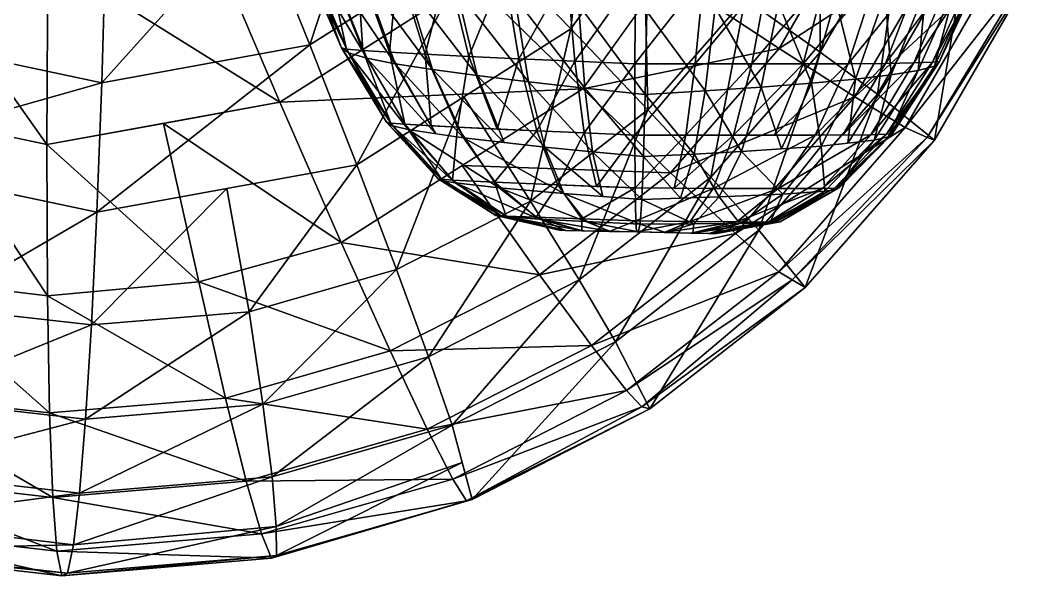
# Model space of a CAD drawing. Extents: x -23.6 to 25, y -17.9 to 25.9.
# Drawn here: x -0.6 to 16.79, y -17.89 to -8.36 of the extents above; entities that cross this region are included whole.
import ezdxf

# ---------------------------------------------------------------- set-up
doc = ezdxf.new("R2010")
doc.units = 0

msp = doc.modelspace()

# ---------------------------------------------------------------- linework, layer by layer
at = {"layer": 'Corps0', "color": 7}
for points in [[(7.32067, -6.91595, 4.37139), (8.86254, -8.50885, 1.85809), (9.32891, -4.11273, 4.34222)], [(11.37158, -5.00653, 1.82159), (9.32891, -4.11273, 4.34222), (8.86254, -8.50885, 1.85809)], [(3.45324, -6.48779, 6.03546), (4.37854, -8.78503, 4.4143), (5.57678, -5.13885, 6.00457)], [(7.32067, -6.91595, 4.37139), (5.57678, -5.13885, 6.00457), (4.37854, -8.78503, 4.4143)], [(9.06811, -9.53735, -38.82659), (7.15789, -7.67431, -41.16473), (11.90222, -5.58166, -38.86785)], [(11.85498, -7.98522, -1.41027), (13.14361, -8.90789, -5.23876), (13.12866, -5.78472, -1.42877)], [(14.57495, -6.43505, -5.25952), (13.12866, -5.78472, -1.42877), (13.14361, -8.90789, -5.23876)], [(-1.69396, -6.41253, 6.11059), (-2.7525, -8.68078, 4.51831), (0.87353, -6.95672, 6.07305)], [(12.43664, -8.84606, -35.75305), (10.48522, -7.55938, -38.84722), (13.85815, -6.3905, -35.77374)], [(13.85815, -6.3905, -35.77374), (15.29998, -6.97436, -32.06433), (12.43664, -8.84606, -35.75305)], [(0.87353, -6.95672, 6.07305), (0.80462, -9.43469, 4.46624), (3.45324, -6.48779, 6.03546)], [(4.37854, -8.78503, 4.4143), (3.45324, -6.48779, 6.03546), (0.80462, -9.43469, 4.46624)], [(13.14361, -8.90789, -5.23876), (14.12969, -9.63226, -9.49884), (14.57495, -6.43505, -5.25952)], [(15.68481, -6.94555, -9.52142), (14.57495, -6.43505, -5.25952), (14.12969, -9.63226, -9.49884)], [(-4.11993, -9.65026, -41.00024), (-2.81878, -6.70611, -42.47949), (-0.13739, -10.49432, -41.05853)], [(-0.12048, -7.27807, -42.51885), (-0.13739, -10.49432, -41.05853), (-2.81878, -6.70611, -42.47949)], [(8.86254, -8.50885, 1.85809), (10.18353, -9.89562, -1.38598), (10.11712, -6.75762, 1.83984)], [(11.85498, -7.98522, -1.41027), (10.11712, -6.75762, 1.83984), (10.18353, -9.89562, -1.38598)], [(2.59051, -6.78521, -42.55841), (3.86383, -9.76702, -41.11676), (-0.12048, -7.27807, -42.51885)], [(3.86383, -9.76702, -41.11676), (2.59051, -6.78521, -42.55841), (7.15789, -7.67431, -41.16473)], [(4.37854, -8.78503, 4.4143), (5.1867, -10.84399, 1.91168), (7.32067, -6.91595, 4.37139)], [(8.86254, -8.50885, 1.85809), (7.32067, -6.91595, 4.37139), (5.1867, -10.84399, 1.91168)], [(14.12969, -9.63226, -9.49884), (15.10473, -10.41662, -18.71563), (15.68481, -6.94555, -9.52142)], [(16.794, -7.49829, -18.74017), (15.68481, -6.94555, -9.52142), (15.10473, -10.41662, -18.71563)], [(0.80462, -9.43469, 4.46624), (0.87353, -6.95672, 6.07305), (-2.7525, -8.68078, 4.51831)], [(13.73724, -9.67413, -32.04162), (12.43664, -8.84606, -35.75305), (15.29998, -6.97436, -32.06433)], [(15.29998, -6.97436, -32.06433), (16.25292, -7.34545, -27.8894), (13.73724, -9.67413, -32.04162)], [(-0.13739, -10.49432, -41.05853), (-0.12048, -7.27807, -42.51885), (3.86383, -9.76702, -41.11676)], [(14.60034, -10.20043, -27.86535), (13.73724, -9.67413, -32.04162), (16.25292, -7.34545, -27.8894)], [(16.25292, -7.34545, -27.8894), (16.72167, -7.49505, -23.38781), (14.60034, -10.20043, -27.86535)], [(10.48522, -7.55938, -38.84722), (12.43664, -8.84606, -35.75305), (9.06811, -9.53735, -38.82659)], [(14.97863, -10.37127, -23.33868), (14.60034, -10.20043, -27.86535), (16.72167, -7.49505, -23.38781)], [(16.72167, -7.49505, -23.38781), (16.794, -7.49829, -18.74017), (14.97863, -10.37127, -23.33868)], [(15.10473, -10.41662, -18.71563), (14.97863, -10.37127, -23.33868), (16.794, -7.49829, -18.74017)], [(7.15789, -7.67431, -41.16473), (9.06811, -9.53735, -38.82659), (3.86383, -9.76702, -41.11676)], [(10.18353, -9.89562, -1.38598), (11.26525, -11.0548, -5.21136), (11.85498, -7.98522, -1.41027)], [(13.14361, -8.90789, -5.23876), (11.85498, -7.98522, -1.41027), (11.26525, -11.0548, -5.21136)], [(7.02465, -9.67633, 1.88488), (8.16973, -11.46362, -1.35662), (8.86254, -8.50885, 1.85809)], [(10.18353, -9.89562, -1.38598), (8.86254, -8.50885, 1.85809), (8.16973, -11.46362, -1.35662)], [(-2.7525, -8.68078, 4.51831), (-3.72241, -10.71374, 2.04162), (0.80462, -9.43469, 4.46624)], [(0.80462, -9.43469, 4.46624), (0.72161, -11.65551, 1.97668), (4.37854, -8.78503, 4.4143)], [(5.1867, -10.84399, 1.91168), (4.37854, -8.78503, 4.4143), (0.72161, -11.65551, 1.97668)], [(10.57128, -10.97808, -35.72595), (9.06811, -9.53735, -38.82659), (12.43664, -8.84606, -35.75305)], [(12.43664, -8.84606, -35.75305), (13.73724, -9.67413, -32.04162), (10.57128, -10.97808, -35.72595)], [(11.26525, -11.0548, -5.21136), (12.08886, -11.96472, -9.46911), (13.14361, -8.90789, -5.23876)], [(14.12969, -9.63226, -9.49884), (13.14361, -8.90789, -5.23876), (12.08886, -11.96472, -9.46911)], [(0.72161, -11.65551, 1.97668), (0.80462, -9.43469, 4.46624), (-3.72241, -10.71374, 2.04162)], [(4.91632, -12.17498, -38.76611), (3.86383, -9.76702, -41.11676), (9.06811, -9.53735, -38.82659)], [(9.06811, -9.53735, -38.82659), (10.57128, -10.97808, -35.72595), (6.99224, -10.85607, -38.79638)], [(5.1867, -10.84399, 1.91168), (5.86889, -12.63671, -1.32305), (7.02465, -9.67633, 1.88488)], [(8.16973, -11.46362, -1.35662), (7.02465, -9.67633, 1.88488), (5.86889, -12.63671, -1.32305)], [(11.6864, -12.01806, -32.01177), (10.57128, -10.97808, -35.72595), (13.73724, -9.67413, -32.04162)], [(13.73724, -9.67413, -32.04162), (14.60034, -10.20043, -27.86535), (11.6864, -12.01806, -32.01177)], [(12.08886, -11.96472, -9.46911), (12.88781, -12.95025, -18.68341), (14.12969, -9.63226, -9.49884)], [(15.10473, -10.41662, -18.71563), (14.12969, -9.63226, -9.49884), (12.88781, -12.95025, -18.68341)], [(3.86383, -9.76702, -41.11676), (4.91632, -12.17498, -38.76611), (1.86322, -10.13061, -41.08758)], [(8.16973, -11.46362, -1.35662), (9.00225, -12.81671, -5.17846), (10.18353, -9.89562, -1.38598)], [(11.26525, -11.0548, -5.21136), (10.18353, -9.89562, -1.38598), (9.00225, -12.81671, -5.17846)], [(-2.72015, -12.77392, -38.65472), (-2.1286, -10.0722, -41.02929), (-0.12677, -13.09167, -38.69268)], [(-0.13739, -10.49432, -41.05853), (-0.12677, -13.09167, -38.69268), (-2.1286, -10.0722, -41.02929)], [(1.86322, -10.13061, -41.08758), (2.47119, -12.84985, -38.73046), (-0.13739, -10.49432, -41.05853)], [(2.47119, -12.84985, -38.73046), (1.86322, -10.13061, -41.08758), (4.91632, -12.17498, -38.76611)], [(12.4317, -12.67901, -27.83386), (11.6864, -12.01806, -32.01177), (14.60034, -10.20043, -27.86535)], [(14.60034, -10.20043, -27.86535), (14.97863, -10.37127, -23.33868), (12.4317, -12.67901, -27.83386)], [(12.65985, -12.81457, -23.25854), (12.4317, -12.67901, -27.83386), (14.97863, -10.37127, -23.33868)], [(14.97863, -10.37127, -23.33868), (15.10473, -10.41662, -18.71563), (12.65985, -12.81457, -23.25854)], [(12.88781, -12.95025, -18.68341), (12.65985, -12.81457, -23.25854), (15.10473, -10.41662, -18.71563)], [(-0.12677, -13.09167, -38.69268), (-0.13739, -10.49432, -41.05853), (2.47119, -12.84985, -38.73046)], [(2.95422, -11.24975, 1.94427), (3.33648, -13.36273, -1.28613), (5.1867, -10.84399, 1.91168)], [(5.86889, -12.63671, -1.32305), (5.1867, -10.84399, 1.91168), (3.33648, -13.36273, -1.28613)], [(6.99224, -10.85607, -38.79638), (8.32391, -12.72778, -35.69317), (4.91632, -12.17498, -38.76611)], [(8.32391, -12.72778, -35.69317), (6.99224, -10.85607, -38.79638), (10.57128, -10.97808, -35.72595)], [(10.57128, -10.97808, -35.72595), (11.6864, -12.01806, -32.01177), (8.32391, -12.72778, -35.69317)], [(9.00225, -12.81671, -5.17846), (9.63018, -13.87896, -9.43328), (11.26525, -11.0548, -5.21136)], [(12.08886, -11.96472, -9.46911), (11.26525, -11.0548, -5.21136), (9.63018, -13.87896, -9.43328)], [(-1.50036, -11.18457, 2.00927), (-2.07684, -13.28356, -1.20715), (0.72161, -11.65551, 1.97668)], [(0.72161, -11.65551, 1.97668), (0.6278, -13.58935, -1.24682), (2.95422, -11.24975, 1.94427)], [(3.33648, -13.36273, -1.28613), (2.95422, -11.24975, 1.94427), (0.6278, -13.58935, -1.24682)], [(5.86889, -12.63671, -1.32305), (6.41668, -14.13507, -5.1408), (8.16973, -11.46362, -1.35662)], [(9.00225, -12.81671, -5.17846), (8.16973, -11.46362, -1.35662), (6.41668, -14.13507, -5.1408)], [(0.6278, -13.58935, -1.24682), (0.72161, -11.65551, 1.97668), (-2.07684, -13.28356, -1.20715)], [(9.63018, -13.87896, -9.43328), (10.2171, -15.02966, -18.64447), (12.08886, -11.96472, -9.46911)], [(12.88781, -12.95025, -18.68341), (12.08886, -11.96472, -9.46911), (10.2171, -15.02966, -18.64447)], [(9.21557, -13.94177, -31.97576), (8.32391, -12.72778, -35.69317), (11.6864, -12.01806, -32.01177)], [(11.6864, -12.01806, -32.01177), (12.4317, -12.67901, -27.83386), (9.21557, -13.94177, -31.97576)], [(4.91632, -12.17498, -38.76611), (5.75628, -14.0371, -35.65576), (2.47119, -12.84985, -38.73046)], [(5.75628, -14.0371, -35.65576), (4.91632, -12.17498, -38.76611), (8.32391, -12.72778, -35.69317)], [(3.33648, -13.36273, -1.28613), (3.5708, -14.95092, -5.0993), (5.86889, -12.63671, -1.32305)], [(6.41668, -14.13507, -5.1408), (5.86889, -12.63671, -1.32305), (3.5708, -14.95092, -5.0993)], [(9.81903, -14.71319, -27.79571), (9.21557, -13.94177, -31.97576), (12.4317, -12.67901, -27.83386)], [(12.4317, -12.67901, -27.83386), (12.65985, -12.81457, -23.25854), (9.81903, -14.71319, -27.79571)], [(-3.11083, -14.75897, -35.52642), (-2.72015, -12.77392, -38.65472), (-0.0924, -15.10021, -35.57067)], [(-0.12677, -13.09167, -38.69268), (-0.0924, -15.10021, -35.57067), (-2.72015, -12.77392, -38.65472)], [(2.47119, -12.84985, -38.73046), (2.93023, -14.84735, -35.61456), (-0.12677, -13.09167, -38.69268)], [(2.93023, -14.84735, -35.61456), (2.47119, -12.84985, -38.73046), (5.75628, -14.0371, -35.65576)], [(8.32391, -12.72778, -35.69317), (9.21557, -13.94177, -31.97576), (5.75628, -14.0371, -35.65576)], [(6.41668, -14.13507, -5.1408), (6.82104, -15.31134, -9.39239), (9.00225, -12.81671, -5.17846)], [(9.63018, -13.87896, -9.43328), (9.00225, -12.81671, -5.17846), (6.82104, -15.31134, -9.39239)], [(10.07812, -14.99652, -23.26733), (9.81903, -14.71319, -27.79571), (12.65985, -12.81457, -23.25854)], [(12.65985, -12.81457, -23.25854), (12.88781, -12.95025, -18.68341), (10.07812, -14.99652, -23.26733)], [(10.2171, -15.02966, -18.64447), (10.07812, -14.99652, -23.26733), (12.88781, -12.95025, -18.68341)], [(-0.0924, -15.10021, -35.57067), (-0.12677, -13.09167, -38.69268), (2.93023, -14.84735, -35.61456)], [(-2.07684, -13.28356, -1.20715), (-2.51251, -14.86193, -5.01055), (0.6278, -13.58935, -1.24682)], [(0.6278, -13.58935, -1.24682), (0.52685, -15.20562, -5.05511), (3.33648, -13.36273, -1.28613)], [(3.5708, -14.95092, -5.0993), (3.33648, -13.36273, -1.28613), (0.52685, -15.20562, -5.05511)], [(0.52685, -15.20562, -5.05511), (0.6278, -13.58935, -1.24682), (-2.51251, -14.86193, -5.01055)], [(6.82104, -15.31134, -9.39239), (7.16571, -16.58557, -18.60009), (9.63018, -13.87896, -9.43328)], [(10.2171, -15.02966, -18.64447), (9.63018, -13.87896, -9.43328), (7.16571, -16.58557, -18.60009)], [(5.75628, -14.0371, -35.65576), (6.3927, -15.38116, -31.93463), (2.93023, -14.84735, -35.61456)], [(6.3927, -15.38116, -31.93463), (5.75628, -14.0371, -35.65576), (9.21557, -13.94177, -31.97576)], [(9.21557, -13.94177, -31.97576), (9.81903, -14.71319, -27.79571), (6.3927, -15.38116, -31.93463)], [(3.5708, -14.95092, -5.0993), (3.72918, -16.19775, -9.34735), (6.41668, -14.13507, -5.1408)], [(6.82104, -15.31134, -9.39239), (6.41668, -14.13507, -5.1408), (3.72918, -16.19775, -9.34735)], [(-3.35589, -16.1748, -31.79241), (-3.11083, -14.75897, -35.52642), (-0.03747, -16.54992, -31.84106)], [(-0.0924, -15.10021, -35.57067), (-0.03747, -16.54992, -31.84106), (-3.11083, -14.75897, -35.52642)], [(6.83392, -16.23529, -27.75231), (6.3927, -15.38116, -31.93463), (9.81903, -14.71319, -27.79571)], [(9.81903, -14.71319, -27.79571), (10.07812, -14.99652, -23.26733), (6.83392, -16.23529, -27.75231)], [(-2.51251, -14.86193, -5.01055), (-2.88018, -16.10113, -9.25091), (0.52685, -15.20562, -5.05511)], [(2.93023, -14.84735, -35.61456), (3.28576, -16.27191, -31.88934), (-0.0924, -15.10021, -35.57067)], [(0.52685, -15.20562, -5.05511), (0.42199, -16.47448, -9.29931), (3.5708, -14.95092, -5.0993)], [(3.72918, -16.19775, -9.34735), (3.5708, -14.95092, -5.0993), (0.42199, -16.47448, -9.29931)], [(3.28576, -16.27191, -31.88934), (2.93023, -14.84735, -35.61456), (6.3927, -15.38116, -31.93463)], [(-0.03747, -16.54992, -31.84106), (-0.0924, -15.10021, -35.57067), (3.28576, -16.27191, -31.88934)], [(7.06793, -16.60638, -23.24737), (6.83392, -16.23529, -27.75231), (10.07812, -14.99652, -23.26733)], [(10.07812, -14.99652, -23.26733), (10.2171, -15.02966, -18.64447), (7.06793, -16.60638, -23.24737)], [(7.16571, -16.58557, -18.60009), (7.06793, -16.60638, -23.24737), (10.2171, -15.02966, -18.64447)], [(0.42199, -16.47448, -9.29931), (0.52685, -15.20562, -5.05511), (-2.88018, -16.10113, -9.25091)], [(6.3927, -15.38116, -31.93463), (6.83392, -16.23529, -27.75231), (3.28576, -16.27191, -31.88934)], [(3.72918, -16.19775, -9.34735), (3.79895, -17.0498, -13.8894), (6.82104, -15.31134, -9.39239)], [(6.99353, -15.94842, -13.99615), (6.82104, -15.31134, -9.39239), (3.79895, -17.0498, -13.8894)], [(3.79895, -17.0498, -13.8894), (3.80718, -17.5484, -18.55114), (6.99353, -15.94842, -13.99615)], [(7.16571, -16.58557, -18.60009), (6.99353, -15.94842, -13.99615), (3.80718, -17.5484, -18.55114)], [(-2.88018, -16.10113, -9.25091), (-3.15954, -16.94805, -13.78784), (0.42199, -16.47448, -9.29931)], [(-3.47479, -17.07452, -27.60192), (-3.35589, -16.1748, -31.79241), (0.0343, -17.47125, -27.65338)], [(-0.03747, -16.54992, -31.84106), (0.0343, -17.47125, -27.65338), (-3.35589, -16.1748, -31.79241)], [(3.28576, -16.27191, -31.88934), (3.5484, -17.17718, -27.7044), (-0.03747, -16.54992, -31.84106)], [(0.42199, -16.47448, -9.29931), (0.31695, -17.3656, -13.8302), (3.72918, -16.19775, -9.34735)], [(3.79895, -17.0498, -13.8894), (3.72918, -16.19775, -9.34735), (0.31695, -17.3656, -13.8302)], [(3.5484, -17.17718, -27.7044), (3.28576, -16.27191, -31.88934), (6.83392, -16.23529, -27.75231)], [(6.83392, -16.23529, -27.75231), (7.06793, -16.60638, -23.24737), (3.5484, -17.17718, -27.7044)], [(0.31695, -17.3656, -13.8302), (0.42199, -16.47448, -9.29931), (-3.15954, -16.94805, -13.78784)], [(0.0343, -17.47125, -27.65338), (-0.03747, -16.54992, -31.84106), (3.5484, -17.17718, -27.7044)], [(3.71875, -17.5902, -23.20733), (3.5484, -17.17718, -27.7044), (7.06793, -16.60638, -23.24737)], [(3.80718, -17.5484, -18.55114), (3.71875, -17.5902, -23.20733), (7.16571, -16.58557, -18.60009)], [(7.06793, -16.60638, -23.24737), (7.16571, -16.58557, -18.60009), (3.71875, -17.5902, -23.20733)], [(-3.15954, -16.94805, -13.78784), (-3.37213, -17.44348, -18.44635), (0.31695, -17.3656, -13.8302)], [(-3.47424, -17.48504, -23.10235), (-3.47479, -17.07452, -27.60192), (0.11962, -17.8941, -23.15625)], [(0.0343, -17.47125, -27.65338), (0.11962, -17.8941, -23.15625), (-3.47479, -17.07452, -27.60192)], [(3.5484, -17.17718, -27.7044), (3.71875, -17.5902, -23.20733), (0.0343, -17.47125, -27.65338)], [(0.31695, -17.3656, -13.8302), (0.2149, -17.84893, -18.4989), (3.79895, -17.0498, -13.8894)], [(3.80718, -17.5484, -18.55114), (3.79895, -17.0498, -13.8894), (0.2149, -17.84893, -18.4989)], [(0.2149, -17.84893, -18.4989), (0.31695, -17.3656, -13.8302), (-3.37213, -17.44348, -18.44635)], [(-3.37213, -17.44348, -18.44635), (-3.47424, -17.48504, -23.10235), (0.2149, -17.84893, -18.4989)], [(0.11962, -17.8941, -23.15625), (0.2149, -17.84893, -18.4989), (-3.47424, -17.48504, -23.10235)], [(0.11962, -17.8941, -23.15625), (0.0343, -17.47125, -27.65338), (3.71875, -17.5902, -23.20733)], [(0.2149, -17.84893, -18.4989), (0.11962, -17.8941, -23.15625), (3.80718, -17.5484, -18.55114)], [(3.71875, -17.5902, -23.20733), (3.80718, -17.5484, -18.55114), (0.11962, -17.8941, -23.15625)]]:
    msp.add_3dface(points, dxfattribs=at)
at = {"layer": 'Pied_d17', "color": 2}
for points in [[(4.25897, -7.29699, -50.41717), (4.91973, -8.83685, -50.53967), (4.35546, -7.31915, -49.40985)], [(4.91973, -8.83685, -50.53967), (4.25897, -7.29699, -50.41717), (5.04125, -8.92083, -51.42272)], [(4.39642, -7.3941, -51.41967), (5.04125, -8.92083, -51.42272), (4.25897, -7.29699, -50.41717)], [(4.35546, -7.31915, -49.40985), (5.00512, -8.85693, -49.6524), (4.67462, -7.34692, -48.46618)], [(5.00512, -8.85693, -49.6524), (4.35546, -7.31915, -49.40985), (4.91973, -8.83685, -50.53967)], [(5.04125, -8.92083, -51.42272), (4.39642, -7.3941, -51.41967), (5.35638, -9.01129, -52.24121)], [(4.75354, -7.49865, -52.34893), (5.35638, -9.01129, -52.24121), (4.39642, -7.3941, -51.41967)], [(4.67462, -7.34692, -48.46618), (5.2868, -8.88189, -48.82128), (5.19311, -7.37976, -47.60699)], [(5.2868, -8.88189, -48.82128), (4.67462, -7.34692, -48.46618), (5.00512, -8.85693, -49.6524)], [(5.19311, -7.37976, -47.60699), (5.74456, -8.91149, -48.06439), (5.888, -7.4168, -46.85284)], [(5.74456, -8.91149, -48.06439), (5.19311, -7.37976, -47.60699), (5.2868, -8.88189, -48.82128)], [(6.35809, -8.94506, -47.40014), (5.888, -7.4168, -46.85284), (5.74456, -8.91149, -48.06439)], [(5.888, -7.4168, -46.85284), (6.35809, -8.94506, -47.40014), (6.73602, -7.4577, -46.22467)], [(7.10668, -8.98217, -46.8468), (6.73602, -7.4577, -46.22467), (6.35809, -8.94506, -47.40014)], [(6.73602, -7.4577, -46.22467), (7.10668, -8.98217, -46.8468), (7.71435, -7.5017, -45.74298)], [(5.35638, -9.01129, -52.24121), (4.75354, -7.49865, -52.34893), (5.84429, -9.10729, -52.97796)], [(5.30621, -7.60937, -53.18548), (5.84429, -9.10729, -52.97796), (4.75354, -7.49865, -52.34893)], [(5.84429, -9.10729, -52.97796), (5.30621, -7.60937, -53.18548), (6.48388, -9.20758, -53.6156)], [(6.03063, -7.72497, -53.9093), (6.48388, -9.20758, -53.6156), (5.30621, -7.60937, -53.18548)], [(7.97033, -9.02197, -46.42248), (7.71435, -7.5017, -45.74298), (7.10668, -8.98217, -46.8468)], [(7.71435, -7.5017, -45.74298), (7.97033, -9.02197, -46.42248), (8.79962, -7.54815, -45.42864)], [(8.9284, -9.0642, -46.14556), (8.79962, -7.54815, -45.42864), (7.97033, -9.02197, -46.42248)], [(8.79962, -7.54815, -45.42864), (8.9284, -9.0642, -46.14556), (9.96899, -7.59637, -45.30212)], [(9.96069, -9.10803, -46.03411), (9.96899, -7.59637, -45.30212), (8.9284, -9.0642, -46.14556)], [(9.96899, -7.59637, -45.30212), (9.96069, -9.10803, -46.03411), (11.14385, -7.60076, -45.37896)], [(10.99792, -9.11065, -46.10168), (11.14385, -7.60076, -45.37896), (9.96069, -9.10803, -46.03411)], [(11.14385, -7.60076, -45.37896), (10.99792, -9.11065, -46.10168), (12.24273, -7.60333, -45.64703)], [(11.96795, -9.11169, -46.33776), (12.24273, -7.60333, -45.64703), (10.99792, -9.11065, -46.10168)], [(12.24273, -7.60333, -45.64703), (11.96795, -9.11169, -46.33776), (13.24139, -7.60369, -46.08685)], [(12.8496, -9.11102, -46.72509), (13.24139, -7.60369, -46.08685), (11.96795, -9.11169, -46.33776)], [(13.622, -9.10809, -47.24621), (14.11633, -7.60144, -46.67852), (12.8496, -9.11102, -46.72509)], [(13.24139, -7.60369, -46.08685), (12.8496, -9.11102, -46.72509), (14.11633, -7.60144, -46.67852)], [(14.26379, -9.10272, -47.88391), (14.84332, -7.59631, -47.40252), (13.622, -9.10809, -47.24621)], [(14.11633, -7.60144, -46.67852), (13.622, -9.10809, -47.24621), (14.84332, -7.59631, -47.40252)], [(14.7539, -9.09442, -48.62066), (15.39855, -7.58764, -48.23895), (14.26379, -9.10272, -47.88391)], [(14.84332, -7.59631, -47.40252), (14.26379, -9.10272, -47.88391), (15.39855, -7.58764, -48.23895)], [(15.07135, -9.08288, -49.43908), (15.75811, -7.57513, -49.16827), (14.7539, -9.09442, -48.62066)], [(15.39855, -7.58764, -48.23895), (14.7539, -9.09442, -48.62066), (15.75811, -7.57513, -49.16827)], [(15.19494, -9.06756, -50.32196), (15.89831, -7.55828, -50.17059), (15.07135, -9.08288, -49.43908)], [(15.75811, -7.57513, -49.16827), (15.07135, -9.08288, -49.43908), (15.89831, -7.55828, -50.17059)], [(15.79907, -7.65014, -51.1781), (15.10748, -9.14678, -51.20941), (15.47747, -7.73931, -52.1217)], [(15.10748, -9.14678, -51.20941), (15.79907, -7.65014, -51.1781), (15.19494, -9.06756, -50.32196)], [(15.89831, -7.55828, -50.17059), (15.19494, -9.06756, -50.32196), (15.79907, -7.65014, -51.1781)], [(6.48388, -9.20758, -53.6156), (6.03063, -7.72497, -53.9093), (7.25378, -9.31164, -54.13671)], [(6.90277, -7.84442, -54.50115), (7.25378, -9.31164, -54.13671), (6.03063, -7.72497, -53.9093)], [(15.47747, -7.73931, -52.1217), (14.82348, -9.22375, -52.04058), (14.95642, -7.82592, -52.98101)], [(14.82348, -9.22375, -52.04058), (15.47747, -7.73931, -52.1217), (15.10748, -9.14678, -51.20941)], [(7.25378, -9.31164, -54.13671), (6.90277, -7.84442, -54.50115), (8.13311, -9.4179, -54.52404)], [(7.89886, -7.96643, -54.94091), (8.13311, -9.4179, -54.52404), (6.90277, -7.84442, -54.50115)], [(8.13311, -9.4179, -54.52404), (7.89886, -7.96643, -54.94091), (9.10064, -9.52563, -54.76019)], [(8.99475, -8.0899, -55.20898), (9.10064, -9.52563, -54.76019), (7.89886, -7.96643, -54.94091)], [(13.40814, -7.99041, -54.36334), (12.9967, -9.44049, -54.01501), (12.42724, -8.06805, -54.84497)], [(12.9967, -9.44049, -54.01501), (13.40814, -7.99041, -54.36334), (13.7478, -9.3706, -53.46166)], [(14.25897, -7.9096, -53.73498), (13.7478, -9.3706, -53.46166), (13.40814, -7.99041, -54.36334)], [(13.7478, -9.3706, -53.46166), (14.25897, -7.9096, -53.73498), (14.36352, -9.29846, -52.79748)], [(14.95642, -7.82592, -52.98101), (14.36352, -9.29846, -52.79748), (14.25897, -7.9096, -53.73498)], [(14.36352, -9.29846, -52.79748), (14.95642, -7.82592, -52.98101), (14.82348, -9.22375, -52.04058)], [(9.10064, -9.52563, -54.76019), (8.99475, -8.0899, -55.20898), (10.13531, -9.63366, -54.82763)], [(10.16674, -8.21356, -55.2857), (10.13531, -9.63366, -54.82763), (8.99475, -8.0899, -55.20898)], [(11.33898, -8.14251, -55.1593), (11.17016, -9.57202, -54.7163), (10.16674, -8.21356, -55.2857)], [(11.17016, -9.57202, -54.7163), (11.33898, -8.14251, -55.1593), (12.13073, -9.50762, -54.43933)], [(12.42724, -8.06805, -54.84497), (12.13073, -9.50762, -54.43933), (11.33898, -8.14251, -55.1593)], [(12.13073, -9.50762, -54.43933), (12.42724, -8.06805, -54.84497), (12.9967, -9.44049, -54.01501)], [(10.13531, -9.63366, -54.82763), (10.16674, -8.21356, -55.2857), (11.17016, -9.57202, -54.7163)], [(4.91973, -8.83685, -50.53967), (5.69616, -10.11059, -50.63311), (5.00512, -8.85693, -49.6524)], [(5.69616, -10.11059, -50.63311), (4.91973, -8.83685, -50.53967), (5.79876, -10.17114, -51.36657)], [(5.04125, -8.92083, -51.42272), (5.79876, -10.17114, -51.36657), (4.91973, -8.83685, -50.53967)], [(5.00512, -8.85693, -49.6524), (5.76855, -10.12615, -49.89605), (5.2868, -8.88189, -48.82128)], [(5.76855, -10.12615, -49.89605), (5.00512, -8.85693, -49.6524), (5.69616, -10.11059, -50.63311)], [(5.79876, -10.17114, -51.36657), (5.04125, -8.92083, -51.42272), (6.06536, -10.23687, -52.04638)], [(5.35638, -9.01129, -52.24121), (6.06536, -10.23687, -52.04638), (5.04125, -8.92083, -51.42272)], [(5.2868, -8.88189, -48.82128), (6.00714, -10.14593, -49.20544), (5.74456, -8.91149, -48.06439)], [(6.00714, -10.14593, -49.20544), (5.2868, -8.88189, -48.82128), (5.76855, -10.12615, -49.89605)], [(6.06536, -10.23687, -52.04638), (5.35638, -9.01129, -52.24121), (6.54199, -10.30914, -52.61712)], [(5.84429, -9.10729, -52.97796), (6.54199, -10.30914, -52.61712), (5.35638, -9.01129, -52.24121)], [(5.74456, -8.91149, -48.06439), (6.46026, -10.17144, -48.61505), (6.35809, -8.94506, -47.40014)], [(6.46026, -10.17144, -48.61505), (5.74456, -8.91149, -48.06439), (6.00714, -10.14593, -49.20544)], [(6.35809, -8.94506, -47.40014), (6.91345, -10.19689, -48.02447), (7.10668, -8.98217, -46.8468)], [(6.91345, -10.19689, -48.02447), (6.35809, -8.94506, -47.40014), (6.46026, -10.17144, -48.61505)], [(7.5957, -10.22851, -47.61859), (7.10668, -8.98217, -46.8468), (6.91345, -10.19689, -48.02447)], [(7.10668, -8.98217, -46.8468), (7.5957, -10.22851, -47.61859), (7.97033, -9.02197, -46.42248)], [(8.27795, -10.26, -47.21252), (7.97033, -9.02197, -46.42248), (7.5957, -10.22851, -47.61859)], [(7.97033, -9.02197, -46.42248), (8.27795, -10.26, -47.21252), (8.9284, -9.0642, -46.14556)], [(6.54199, -10.30914, -52.61712), (5.84429, -9.10729, -52.97796), (7.01873, -10.38134, -53.18774)], [(6.48388, -9.20758, -53.6156), (7.01873, -10.38134, -53.18774), (5.84429, -9.10729, -52.97796)], [(7.01873, -10.38134, -53.18774), (6.48388, -9.20758, -53.6156), (7.71655, -10.45959, -53.56457)], [(7.25378, -9.31164, -54.13671), (7.71655, -10.45959, -53.56457), (6.48388, -9.20758, -53.6156)], [(9.09088, -10.29504, -46.9884), (8.9284, -9.0642, -46.14556), (8.27795, -10.26, -47.21252)], [(8.9284, -9.0642, -46.14556), (9.09088, -10.29504, -46.9884), (9.96069, -9.10803, -46.03411)], [(9.96051, -10.33148, -46.88854), (9.96069, -9.10803, -46.03411), (9.09088, -10.29504, -46.9884)], [(9.96069, -9.10803, -46.03411), (9.96051, -10.33148, -46.88854), (10.99792, -9.11065, -46.10168)], [(10.83428, -10.33416, -46.95147), (10.99792, -9.11065, -46.10168), (9.96051, -10.33148, -46.88854)], [(10.99792, -9.11065, -46.10168), (10.83428, -10.33416, -46.95147), (11.96795, -9.11169, -46.33776)], [(11.65692, -10.33587, -47.14093), (11.96795, -9.11169, -46.33776), (10.83428, -10.33416, -46.95147)], [(12.3565, -10.33538, -47.5177), (12.8496, -9.11102, -46.72509), (11.65692, -10.33587, -47.14093)], [(11.96795, -9.11169, -46.33776), (11.65692, -10.33587, -47.14093), (12.8496, -9.11102, -46.72509)], [(13.05609, -10.33477, -47.89434), (13.622, -9.10809, -47.24621), (12.3565, -10.33538, -47.5177)], [(12.8496, -9.11102, -46.72509), (12.3565, -10.33538, -47.5177), (13.622, -9.10809, -47.24621)], [(13.5343, -10.33026, -48.46514), (14.26379, -9.10272, -47.88391), (13.05609, -10.33477, -47.89434)], [(13.622, -9.10809, -47.24621), (13.05609, -10.33477, -47.89434), (14.26379, -9.10272, -47.88391)], [(14.01275, -10.32562, -49.03582), (14.7539, -9.09442, -48.62066), (13.5343, -10.33026, -48.46514)], [(14.26379, -9.10272, -47.88391), (13.5343, -10.33026, -48.46514), (14.7539, -9.09442, -48.62066)], [(14.28088, -10.31719, -49.71569), (15.07135, -9.08288, -49.43908), (14.01275, -10.32562, -49.03582)], [(14.7539, -9.09442, -48.62066), (14.01275, -10.32562, -49.03582), (15.07135, -9.08288, -49.43908)], [(14.38519, -10.30572, -50.44897), (15.19494, -9.06756, -50.32196), (14.28088, -10.31719, -49.71569)], [(15.07135, -9.08288, -49.43908), (14.28088, -10.31719, -49.71569), (15.19494, -9.06756, -50.32196)], [(15.10748, -9.14678, -51.20941), (14.31103, -10.36218, -51.18621), (14.82348, -9.22375, -52.04058)], [(14.31103, -10.36218, -51.18621), (15.10748, -9.14678, -51.20941), (14.38519, -10.30572, -50.44897)], [(15.19494, -9.06756, -50.32196), (14.38519, -10.30572, -50.44897), (15.10748, -9.14678, -51.20941)], [(7.71655, -10.45959, -53.56457), (7.25378, -9.31164, -54.13671), (8.4143, -10.5379, -53.94128)], [(8.13311, -9.4179, -54.52404), (8.4143, -10.5379, -53.94128), (7.25378, -9.31164, -54.13671)], [(13.7478, -9.3706, -53.46166), (13.16137, -10.51928, -53.05761), (12.9967, -9.44049, -54.01501)], [(13.16137, -10.51928, -53.05761), (13.7478, -9.3706, -53.46166), (13.61602, -10.46795, -52.46722)], [(14.36352, -9.29846, -52.79748), (13.61602, -10.46795, -52.46722), (13.7478, -9.3706, -53.46166)], [(13.61602, -10.46795, -52.46722), (14.36352, -9.29846, -52.79748), (14.07098, -10.41656, -51.87677)], [(14.82348, -9.22375, -52.04058), (14.07098, -10.41656, -51.87677), (14.36352, -9.29846, -52.79748)], [(14.07098, -10.41656, -51.87677), (14.82348, -9.22375, -52.04058), (14.31103, -10.36218, -51.18621)], [(8.4143, -10.5379, -53.94128), (8.13311, -9.4179, -54.52404), (9.23498, -10.61889, -54.13079)], [(9.10064, -9.52563, -54.76019), (9.23498, -10.61889, -54.13079), (8.13311, -9.4179, -54.52404)], [(9.23498, -10.61889, -54.13079), (9.10064, -9.52563, -54.76019), (10.10705, -10.70025, -54.19348)], [(10.13531, -9.63366, -54.82763), (10.10705, -10.70025, -54.19348), (9.10064, -9.52563, -54.76019)], [(12.13073, -9.50762, -54.43933), (11.79327, -10.61383, -53.86968), (11.17016, -9.57202, -54.7163)], [(11.79327, -10.61383, -53.86968), (12.13073, -9.50762, -54.43933), (12.47735, -10.56652, -53.46368)], [(12.9967, -9.44049, -54.01501), (12.47735, -10.56652, -53.46368), (12.13073, -9.50762, -54.43933)], [(12.47735, -10.56652, -53.46368), (12.9967, -9.44049, -54.01501), (13.16137, -10.51928, -53.05761)], [(10.10705, -10.70025, -54.19348), (10.13531, -9.63366, -54.82763), (10.97845, -10.65795, -54.09387)], [(11.17016, -9.57202, -54.7163), (10.97845, -10.65795, -54.09387), (10.13531, -9.63366, -54.82763)], [(10.97845, -10.65795, -54.09387), (11.17016, -9.57202, -54.7163), (11.79327, -10.61383, -53.86968)], [(5.69616, -10.11059, -50.63311), (6.58294, -11.08099, -50.66046), (5.76855, -10.12615, -49.89605)], [(6.58294, -11.08099, -50.66046), (5.69616, -10.11059, -50.63311), (6.66406, -11.11511, -51.21716)], [(5.79876, -10.17114, -51.36657), (6.66406, -11.11511, -51.21716), (5.69616, -10.11059, -50.63311)], [(5.76855, -10.12615, -49.89605), (6.64086, -11.09106, -50.10083), (6.00714, -10.14593, -49.20544)], [(6.64086, -11.09106, -50.10083), (5.76855, -10.12615, -49.89605), (6.58294, -11.08099, -50.66046)], [(6.66406, -11.11511, -51.21716), (5.79876, -10.17114, -51.36657), (6.87518, -11.15289, -51.73315)], [(6.06536, -10.23687, -52.04638), (6.87518, -11.15289, -51.73315), (5.79876, -10.17114, -51.36657)], [(6.00714, -10.14593, -49.20544), (6.83056, -11.10437, -49.57647), (6.91345, -10.19689, -48.02447)], [(6.83056, -11.10437, -49.57647), (6.00714, -10.14593, -49.20544), (6.64086, -11.09106, -50.10083)], [(6.87518, -11.15289, -51.73315), (6.06536, -10.23687, -52.04638), (7.63079, -11.23858, -52.59875)], [(7.01873, -10.38134, -53.18774), (7.63079, -11.23858, -52.59875), (6.06536, -10.23687, -52.04638)], [(7.54998, -11.14031, -48.67938), (6.91345, -10.19689, -48.02447), (6.83056, -11.10437, -49.57647)], [(6.91345, -10.19689, -48.02447), (7.54998, -11.14031, -48.67938), (8.27795, -10.26, -47.21252)], [(7.63079, -11.23858, -52.59875), (7.01873, -10.38134, -53.18774), (8.74237, -11.33404, -53.16461)], [(8.4143, -10.5379, -53.94128), (8.74237, -11.33404, -53.16461), (7.01873, -10.38134, -53.18774)], [(8.63769, -11.18609, -48.06695), (8.27795, -10.26, -47.21252), (7.54998, -11.14031, -48.67938)], [(8.27795, -10.26, -47.21252), (8.63769, -11.18609, -48.06695), (9.09088, -10.29504, -46.9884)], [(9.302, -11.2124, -47.94104), (9.09088, -10.29504, -46.9884), (8.63769, -11.18609, -48.06695)], [(9.09088, -10.29504, -46.9884), (9.302, -11.2124, -47.94104), (9.96051, -10.33148, -46.88854)], [(9.9663, -11.2387, -47.81488), (9.96051, -10.33148, -46.88854), (9.302, -11.2124, -47.94104)], [(9.96051, -10.33148, -46.88854), (9.9663, -11.2387, -47.81488), (10.83428, -10.33416, -46.95147)], [(10.63586, -11.2423, -47.91271), (10.83428, -10.33416, -46.95147), (9.9663, -11.2387, -47.81488)], [(10.83428, -10.33416, -46.95147), (10.63586, -11.2423, -47.91271), (11.65692, -10.33587, -47.14093)], [(11.3056, -11.24597, -48.01043), (11.65692, -10.33587, -47.14093), (10.63586, -11.2423, -47.91271)], [(12.41931, -11.24957, -48.57623), (13.05609, -10.33477, -47.89434), (11.3056, -11.24597, -48.01043)], [(11.65692, -10.33587, -47.14093), (11.3056, -11.24597, -48.01043), (13.05609, -10.33477, -47.89434)], [(13.17669, -11.24688, -49.44195), (14.01275, -10.32562, -49.03582), (12.41931, -11.24957, -48.57623)], [(13.05609, -10.33477, -47.89434), (12.41931, -11.24957, -48.57623), (14.01275, -10.32562, -49.03582)], [(14.07098, -10.41656, -51.87677), (13.22131, -11.29541, -51.59863), (13.16137, -10.51928, -53.05761)], [(13.38861, -11.24255, -49.95788), (14.28088, -10.31719, -49.71569), (13.17669, -11.24688, -49.44195)], [(14.01275, -10.32562, -49.03582), (13.17669, -11.24688, -49.44195), (14.28088, -10.31719, -49.71569)], [(13.22131, -11.29541, -51.59863), (14.07098, -10.41656, -51.87677), (13.4118, -11.2666, -51.07421)], [(13.47082, -11.23565, -50.51446), (14.38519, -10.30572, -50.44897), (13.38861, -11.24255, -49.95788)], [(14.28088, -10.31719, -49.71569), (13.38861, -11.24255, -49.95788), (14.38519, -10.30572, -50.44897)], [(14.31103, -10.36218, -51.18621), (13.4118, -11.2666, -51.07421), (14.07098, -10.41656, -51.87677)], [(13.4118, -11.2666, -51.07421), (14.31103, -10.36218, -51.18621), (13.47082, -11.23565, -50.51446)], [(14.38519, -10.30572, -50.44897), (13.47082, -11.23565, -50.51446), (14.31103, -10.36218, -51.18621)], [(8.74237, -11.33404, -53.16461), (8.4143, -10.5379, -53.94128), (9.41094, -11.38439, -53.26239)], [(9.23498, -10.61889, -54.13079), (9.41094, -11.38439, -53.26239), (8.4143, -10.5379, -53.94128)], [(13.16137, -10.51928, -53.05761), (12.50012, -11.34783, -52.4956), (11.79327, -10.61383, -53.86968)], [(12.50012, -11.34783, -52.4956), (13.16137, -10.51928, -53.05761), (13.22131, -11.29541, -51.59863)], [(9.41094, -11.38439, -53.26239), (9.23498, -10.61889, -54.13079), (10.07946, -11.43469, -53.36004)], [(10.10705, -10.70025, -54.19348), (10.07946, -11.43469, -53.36004), (9.23498, -10.61889, -54.13079)], [(10.07946, -11.43469, -53.36004), (10.10705, -10.70025, -54.19348), (10.74481, -11.4143, -53.23406)], [(10.97845, -10.65795, -54.09387), (10.74481, -11.4143, -53.23406), (10.10705, -10.70025, -54.19348)], [(10.74481, -11.4143, -53.23406), (10.97845, -10.65795, -54.09387), (11.41027, -11.39392, -53.10809)], [(11.79327, -10.61383, -53.86968), (11.41027, -11.39392, -53.10809), (10.97845, -10.65795, -54.09387)], [(11.41027, -11.39392, -53.10809), (11.79327, -10.61383, -53.86968), (12.50012, -11.34783, -52.4956)], [(6.58294, -11.08099, -50.66046), (7.57482, -11.71136, -50.58508), (6.64086, -11.09106, -50.10083)], [(7.57482, -11.71136, -50.58508), (6.58294, -11.08099, -50.66046), (7.67785, -11.7243, -50.92749)], [(6.66406, -11.11511, -51.21716), (7.67785, -11.7243, -50.92749), (6.58294, -11.08099, -50.66046)], [(6.64086, -11.09106, -50.10083), (7.66345, -11.71716, -50.2387), (6.83056, -11.10437, -49.57647)], [(7.66345, -11.71716, -50.2387), (6.64086, -11.09106, -50.10083), (7.57482, -11.71136, -50.58508)], [(7.67785, -11.7243, -50.92749), (6.66406, -11.11511, -51.21716), (7.78082, -11.73718, -51.26977)], [(6.87518, -11.15289, -51.73315), (7.78082, -11.73718, -51.26977), (6.66406, -11.11511, -51.21716)], [(6.83056, -11.10437, -49.57647), (7.75195, -11.72296, -49.89227), (7.54998, -11.14031, -48.67938)], [(7.75195, -11.72296, -49.89227), (6.83056, -11.10437, -49.57647), (7.66345, -11.71716, -50.2387)], [(7.78082, -11.73718, -51.26977), (6.87518, -11.15289, -51.73315), (8.31536, -11.77191, -51.82165)], [(7.63079, -11.23858, -52.59875), (8.31536, -11.77191, -51.82165), (6.87518, -11.15289, -51.73315)], [(7.54998, -11.14031, -48.67938), (8.263, -11.7431, -49.31823), (8.63769, -11.18609, -48.06695)], [(8.263, -11.7431, -49.31823), (7.54998, -11.14031, -48.67938), (7.75195, -11.72296, -49.89227)], [(8.31536, -11.77191, -51.82165), (7.63079, -11.23858, -52.59875), (9.11798, -11.81365, -52.16583)], [(8.74237, -11.33404, -53.16461), (9.11798, -11.81365, -52.16583), (7.63079, -11.23858, -52.59875)], [(9.05059, -11.7705, -48.94049), (8.63769, -11.18609, -48.06695), (8.263, -11.7431, -49.31823)], [(8.63769, -11.18609, -48.06695), (9.05059, -11.7705, -48.94049), (9.9663, -11.2387, -47.81488)], [(9.97595, -11.80218, -48.76245), (9.9663, -11.2387, -47.81488), (9.05059, -11.7705, -48.94049)], [(9.9663, -11.2387, -47.81488), (9.97595, -11.80218, -48.76245), (11.3056, -11.24597, -48.01043)], [(10.90863, -11.81219, -48.90112), (11.3056, -11.24597, -48.01043), (9.97595, -11.80218, -48.76245)], [(11.3056, -11.24597, -48.01043), (10.90863, -11.81219, -48.90112), (12.41931, -11.24957, -48.57623)], [(11.71191, -11.82049, -49.24517), (12.41931, -11.24957, -48.57623), (10.90863, -11.81219, -48.90112)], [(12.247, -11.82385, -49.79705), (13.17669, -11.24688, -49.44195), (11.71191, -11.82049, -49.24517)], [(12.41931, -11.24957, -48.57623), (11.71191, -11.82049, -49.24517), (13.17669, -11.24688, -49.44195)], [(12.35034, -11.82238, -50.1394), (13.38861, -11.24255, -49.95788), (12.247, -11.82385, -49.79705)], [(13.17669, -11.24688, -49.44195), (12.247, -11.82385, -49.79705), (13.38861, -11.24255, -49.95788)], [(13.22131, -11.29541, -51.59863), (12.27587, -11.83813, -51.17456), (12.50012, -11.34783, -52.4956)], [(12.27587, -11.83813, -51.17456), (13.22131, -11.29541, -51.59863), (12.36474, -11.82952, -50.82818)], [(12.45367, -11.82092, -50.48168), (13.47082, -11.23565, -50.51446), (12.35034, -11.82238, -50.1394)], [(13.38861, -11.24255, -49.95788), (12.35034, -11.82238, -50.1394), (13.47082, -11.23565, -50.51446)], [(13.4118, -11.2666, -51.07421), (12.36474, -11.82952, -50.82818), (13.22131, -11.29541, -51.59863)], [(12.36474, -11.82952, -50.82818), (13.4118, -11.2666, -51.07421), (12.45367, -11.82092, -50.48168)], [(13.47082, -11.23565, -50.51446), (12.45367, -11.82092, -50.48168), (13.4118, -11.2666, -51.07421)], [(9.11798, -11.81365, -52.16583), (8.74237, -11.33404, -53.16461), (10.04974, -11.85906, -52.30426)], [(10.07946, -11.43469, -53.36004), (10.04974, -11.85906, -52.30426), (8.74237, -11.33404, -53.16461)], [(10.04974, -11.85906, -52.30426), (10.07946, -11.43469, -53.36004), (10.97601, -11.85534, -52.12646)], [(11.41027, -11.39392, -53.10809), (10.97601, -11.85534, -52.12646), (10.07946, -11.43469, -53.36004)], [(10.97601, -11.85534, -52.12646), (11.41027, -11.39392, -53.10809), (11.76428, -11.8493, -51.74859)], [(12.50012, -11.34783, -52.4956), (11.76428, -11.8493, -51.74859), (11.41027, -11.39392, -53.10809)], [(11.76428, -11.8493, -51.74859), (12.50012, -11.34783, -52.4956), (12.27587, -11.83813, -51.17456)], [(7.57482, -11.71136, -50.58508), (8.66693, -11.96466, -50.37005), (7.75195, -11.72296, -49.89227)], [(8.66693, -11.96466, -50.37005), (7.57482, -11.71136, -50.58508), (8.77728, -11.9671, -50.62506)], [(7.78082, -11.73718, -51.26977), (8.77728, -11.9671, -50.62506), (7.57482, -11.71136, -50.58508)], [(7.75195, -11.72296, -49.89227), (8.76635, -11.96691, -50.11077), (8.263, -11.7431, -49.31823)], [(8.76635, -11.96691, -50.11077), (7.75195, -11.72296, -49.89227), (8.66693, -11.96466, -50.37005)], [(8.77728, -11.9671, -50.62506), (7.78082, -11.73718, -51.26977), (9.06793, -11.97369, -50.82916)], [(8.31536, -11.77191, -51.82165), (9.06793, -11.97369, -50.82916), (7.78082, -11.73718, -51.26977)], [(8.263, -11.7431, -49.31823), (9.04809, -11.97326, -49.89453), (9.05059, -11.7705, -48.94049)], [(9.04809, -11.97326, -49.89453), (8.263, -11.7431, -49.31823), (8.76635, -11.96691, -50.11077)], [(9.06793, -11.97369, -50.82916), (8.31536, -11.77191, -51.82165), (9.54156, -11.98431, -50.91607)], [(9.11798, -11.81365, -52.16583), (9.54156, -11.98431, -50.91607), (8.31536, -11.77191, -51.82165)], [(9.5177, -11.98376, -49.78771), (9.05059, -11.7705, -48.94049), (9.04809, -11.97326, -49.89453)], [(9.05059, -11.7705, -48.94049), (9.5177, -11.98376, -49.78771), (9.97595, -11.80218, -48.76245)], [(9.54156, -11.98431, -50.91607), (9.11798, -11.81365, -52.16583), (10.01544, -11.99487, -51.00292)], [(10.04974, -11.85906, -52.30426), (10.01544, -11.99487, -51.00292), (9.11798, -11.81365, -52.16583)], [(9.98742, -11.99432, -49.68066), (9.97595, -11.80218, -48.76245), (9.5177, -11.98376, -49.78771)], [(9.97595, -11.80218, -48.76245), (9.98742, -11.99432, -49.68066), (10.90863, -11.81219, -48.90112)], [(10.46112, -12.00494, -49.76776), (10.90863, -11.81219, -48.90112), (9.98742, -11.99432, -49.68066)], [(10.90863, -11.81219, -48.90112), (10.46112, -12.00494, -49.76776), (11.71191, -11.82049, -49.24517)], [(10.93481, -12.01556, -49.85455), (11.71191, -11.82049, -49.24517), (10.46112, -12.00494, -49.76776)], [(11.71191, -11.82049, -49.24517), (10.93481, -12.01556, -49.85455), (12.247, -11.82385, -49.79705)], [(11.2254, -12.02215, -50.05871), (12.247, -11.82385, -49.79705), (10.93481, -12.01556, -49.85455)], [(11.33587, -12.02453, -50.31347), (12.45367, -11.82092, -50.48168), (11.2254, -12.02215, -50.05871)], [(12.247, -11.82385, -49.79705), (11.2254, -12.02215, -50.05871), (12.45367, -11.82092, -50.48168)], [(12.45367, -11.82092, -50.48168), (11.33587, -12.02453, -50.31347), (12.27587, -11.83813, -51.17456)], [(8.66693, -11.96466, -50.37005), (8.76635, -11.96691, -50.11077), (8.77728, -11.9671, -50.62506)], [(8.76635, -11.96691, -50.11077), (9.04809, -11.97326, -49.89453), (9.08929, -11.97436, -50.36126)], [(9.08929, -11.97436, -50.36126), (8.77728, -11.9671, -50.62506), (8.76635, -11.96691, -50.11077)], [(8.77728, -11.9671, -50.62506), (9.08929, -11.97436, -50.36126), (9.06793, -11.97369, -50.82916)], [(9.04809, -11.97326, -49.89453), (9.98742, -11.99432, -49.68066), (10.00134, -11.99462, -50.34191)], [(9.52465, -11.98394, -50.11828), (9.08929, -11.97436, -50.36126), (9.04809, -11.97326, -49.89453)], [(9.06793, -11.97369, -50.82916), (10.00134, -11.99462, -50.34191), (10.01544, -11.99487, -51.00292)], [(9.5346, -11.98413, -50.58557), (9.06793, -11.97369, -50.82916), (9.08929, -11.97436, -50.36126)], [(9.08929, -11.97436, -50.36126), (9.52465, -11.98394, -50.11828), (9.5346, -11.98413, -50.58557)], [(10.00134, -11.99462, -50.34191), (9.5346, -11.98413, -50.58557), (9.52465, -11.98394, -50.11828)], [(10.93481, -12.01556, -49.85455), (10.00134, -11.99462, -50.34191), (9.98742, -11.99432, -49.68066)], [(10.00134, -11.99462, -50.34191), (10.46795, -12.00512, -50.09832), (10.4779, -12.00531, -50.56561)], [(10.95465, -12.01599, -50.78918), (10.01544, -11.99487, -51.00292), (10.00134, -11.99462, -50.34191)], [(10.01544, -11.99487, -51.00292), (10.04974, -11.85906, -52.30426), (10.48498, -12.00549, -50.89611)], [(10.97601, -11.85534, -52.12646), (10.48498, -12.00549, -50.89611), (10.04974, -11.85906, -52.30426)], [(10.48498, -12.00549, -50.89611), (10.97601, -11.85534, -52.12646), (10.95465, -12.01599, -50.78918)], [(11.76428, -11.8493, -51.74859), (10.95465, -12.01599, -50.78918), (10.97601, -11.85534, -52.12646)], [(10.95465, -12.01599, -50.78918), (11.76428, -11.8493, -51.74859), (11.23632, -12.02233, -50.57299)], [(12.27587, -11.83813, -51.17456), (11.23632, -12.02233, -50.57299), (11.76428, -11.8493, -51.74859)], [(11.23632, -12.02233, -50.57299), (12.27587, -11.83813, -51.17456), (11.33587, -12.02453, -50.31347)], [(10.46795, -12.00512, -50.09832), (10.93481, -12.01556, -49.85455), (10.91333, -12.01531, -50.32263)], [(10.91333, -12.01531, -50.32263), (10.4779, -12.00531, -50.56561), (10.46795, -12.00512, -50.09832)], [(10.4779, -12.00531, -50.56561), (10.91333, -12.01531, -50.32263), (10.95465, -12.01599, -50.78918)], [(10.91333, -12.01531, -50.32263), (11.2254, -12.02215, -50.05871), (11.23632, -12.02233, -50.57299)], [(11.23632, -12.02233, -50.57299), (10.95465, -12.01599, -50.78918), (10.91333, -12.01531, -50.32263)], [(11.2254, -12.02215, -50.05871), (10.91333, -12.01531, -50.32263), (10.93481, -12.01556, -49.85455)], [(11.33587, -12.02453, -50.31347), (11.23632, -12.02233, -50.57299), (11.2254, -12.02215, -50.05871)]]:
    msp.add_3dface(points, dxfattribs=at)

doc.saveas('drawing.dxf')
